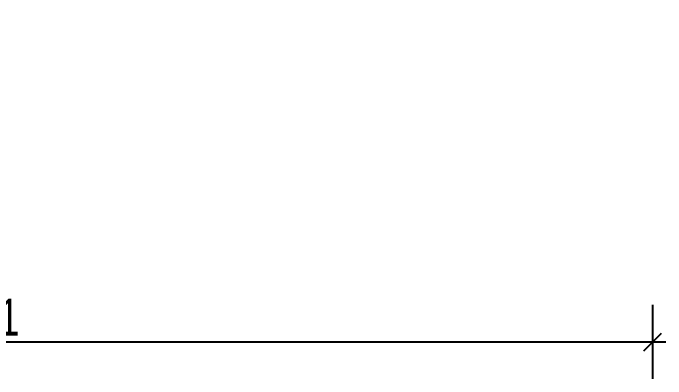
# Model space of a CAD drawing. Header units: centimetres. Extents: x 77721 to 213373, y -51694 to -17847.
# Drawn here: x 110028.7 to 110249.2, y -19235.1 to -19111.6 of the extents above; entities that cross this region are included whole.
import ezdxf

# ---------------------------------------------------------------- set-up
doc = ezdxf.new("R2010")
doc.units = ezdxf.units.CM
doc.header["$LTSCALE"] = 5
doc.header["$MEASUREMENT"] = 0
doc.layers.add('KOTI', color=4, linetype='Continuous')
doc.styles.add('4-', font='simp.shx', dxfattribs={"width": 0.75})
doc.dimstyles.new('KOTI_K50.0cm', dxfattribs={"dimtxt": 12.5, "dimasz": 12.5, "dimexe": 12.5, "dimexo": 0, "dimgap": 2, "dimtad": 1, "dimdec": 1, "dimrnd": 0.1, "dimdsep": 46, "dimtxsty": '4-', "dimtsz": 3, "dimcen": 0.09, "dimdle": 4.5, "dimclrd": 256, "dimclrt": 256, "dimaunit": 1, "dimazin": 2, "dimtfac": 1, "dimtdec": 4, "dimtix": 1, "dimtmove": 2, "dimatfit": 3, "dimfxl": 12.5, "dimfxlon": 1, "dimtvp": 1, "dimtolj": 1, "dimtzin": 0, "dimarcsym": 0})

# ---------------------------------------------------------------- blocks, each defined once
blk = doc.blocks.new('*D231')
at = {"layer": 'Defpoints', "color": 0, "linetype": 'Continuous', "transparency": 16777216}
for p in [(109785.61, -19109.01), (110244.73, -19109.01), (110244.73, -19222.6)]:
    blk.add_point(p, dxfattribs=at)
at = {"layer": 'KOTI', "color": 0, "linetype": 'Continuous', "lineweight": -2, "transparency": 16777216}
for p, q in [((109785.61, -19210.1), (109785.61, -19235.1)), ((110244.73, -19210.1), (110244.73, -19235.1))]:
    blk.add_line(p, q, dxfattribs=at)
at = {"layer": 'KOTI', "linetype": 'Continuous', "lineweight": -2, "transparency": 16777216}
for p, q in [((109782.61, -19225.6), (109788.61, -19219.6)), ((110241.73, -19225.6), (110247.73, -19219.6)), ((109781.11, -19222.6), (110249.23, -19222.6))]:
    blk.add_line(p, q, dxfattribs=at)
at = {"layer": 'KOTI', "linetype": 'Continuous', "transparency": 16777216, "insert": (110015.17, -19214.35), "char_height": 12.5, "attachment_point": 5, "style": '4-'}
blk.add_mtext('\\A1;459.1', dxfattribs=at)

msp = doc.modelspace()

# ---------------------------------------------------------------- dimensions: what is measured, and where the dimension line sits
at = {"layer": 'KOTI', "color": 6, "linetype": 'Continuous'}
dim = msp.add_linear_dim(base=(110244.73, -19222.6), p1=(109785.61, -19109.01), p2=(110244.73, -19109.01), dimstyle='KOTI_K50.0cm', dxfattribs=at)
dim.commit()
dim.dimension.update_dxf_attribs({"geometry": '*D231', "text_midpoint": (110015.17, -19214.35)})

doc.saveas('drawing.dxf')
